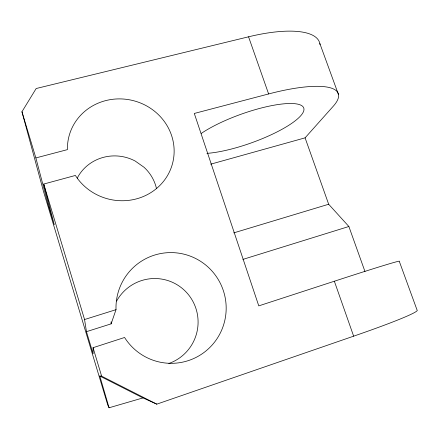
<?xml version="1.0" encoding="UTF-8"?>
<svg xmlns="http://www.w3.org/2000/svg" width="439" height="439" viewBox="0 0 439 439"><rect width="100%" height="100%" fill="white"/><g stroke="black" fill="none" stroke-linecap="round" stroke-linejoin="round"><path stroke-width="0.66" d="M86.456 331.675L111.122 323.85L116.017 309.665A55.402 55.062 71.4 0 1 187.985 255.328A55.402 55.062 71.4 0 1 214.671 341.992A55.402 55.062 71.4 0 1 124.583 337.487L93.052 347.699L93.101 353.757L86.456 331.675L84.562 319.532L43.735 184.045L75.393 175.457A53.531 50.748 14.6 0 0 162.584 182.503A53.531 50.748 14.6 0 0 137.786 101.985A53.531 50.748 14.6 0 0 67.436 149.628L35.866 157.936L21.95 111.753L36.168 88.519L248.556 36.805A96.618 31.158 -20.1 0 1 320.015 44.657M77.401 178.267L78.104 176.533A42.353 40.761 10.6 0 1 135.163 161.025L144.014 167.259A42.353 40.761 10.6 0 1 156.41 188.254M210.682 164.181L305.089 137.846L333.267 106.227A97.584 24.458 -19.7 0 0 268.619 93.951L194.296 113.454L258.774 305.879L334.353 281.229A100.772 1.635 -18.4 0 1 399.298 261.348L417.05 310.016A101.711 5.301 -18 0 1 353.642 336.17L156.789 404.154L142.949 397.915L99.801 376.025L109.081 407.771L142.949 397.915M84.562 319.532L116.017 309.665M242.904 259.4L348.873 226.497L364.968 271.516M233.757 232.884L328.674 204.25L348.873 226.497M99.801 376.025L101.628 376.168L156.789 404.154M109.081 407.771L107.807 405.17L43.488 191.388L21.95 111.753M319.828 43.472L338.48 94.61M305.089 137.846L328.674 204.25M248.556 36.805L268.619 93.951M334.353 281.229L353.642 336.17M93.052 347.699L101.628 376.168M35.866 157.936L48.021 204.003L54.266 224.746L43.735 184.045M201.271 133.418A61.021 15.217 -19.7 0 1 283.484 103.867A61.021 15.217 -19.7 0 1 289.438 124.874A61.021 15.217 -19.7 0 1 206.928 153.37M116.615 301.066A43.741 43.472 -72.3 0 1 187.93 294.037A43.741 43.472 -72.3 0 1 168.828 363.497M111.122 323.85A43.741 43.472 -72.3 0 1 111.1 321.82"/></g></svg>
